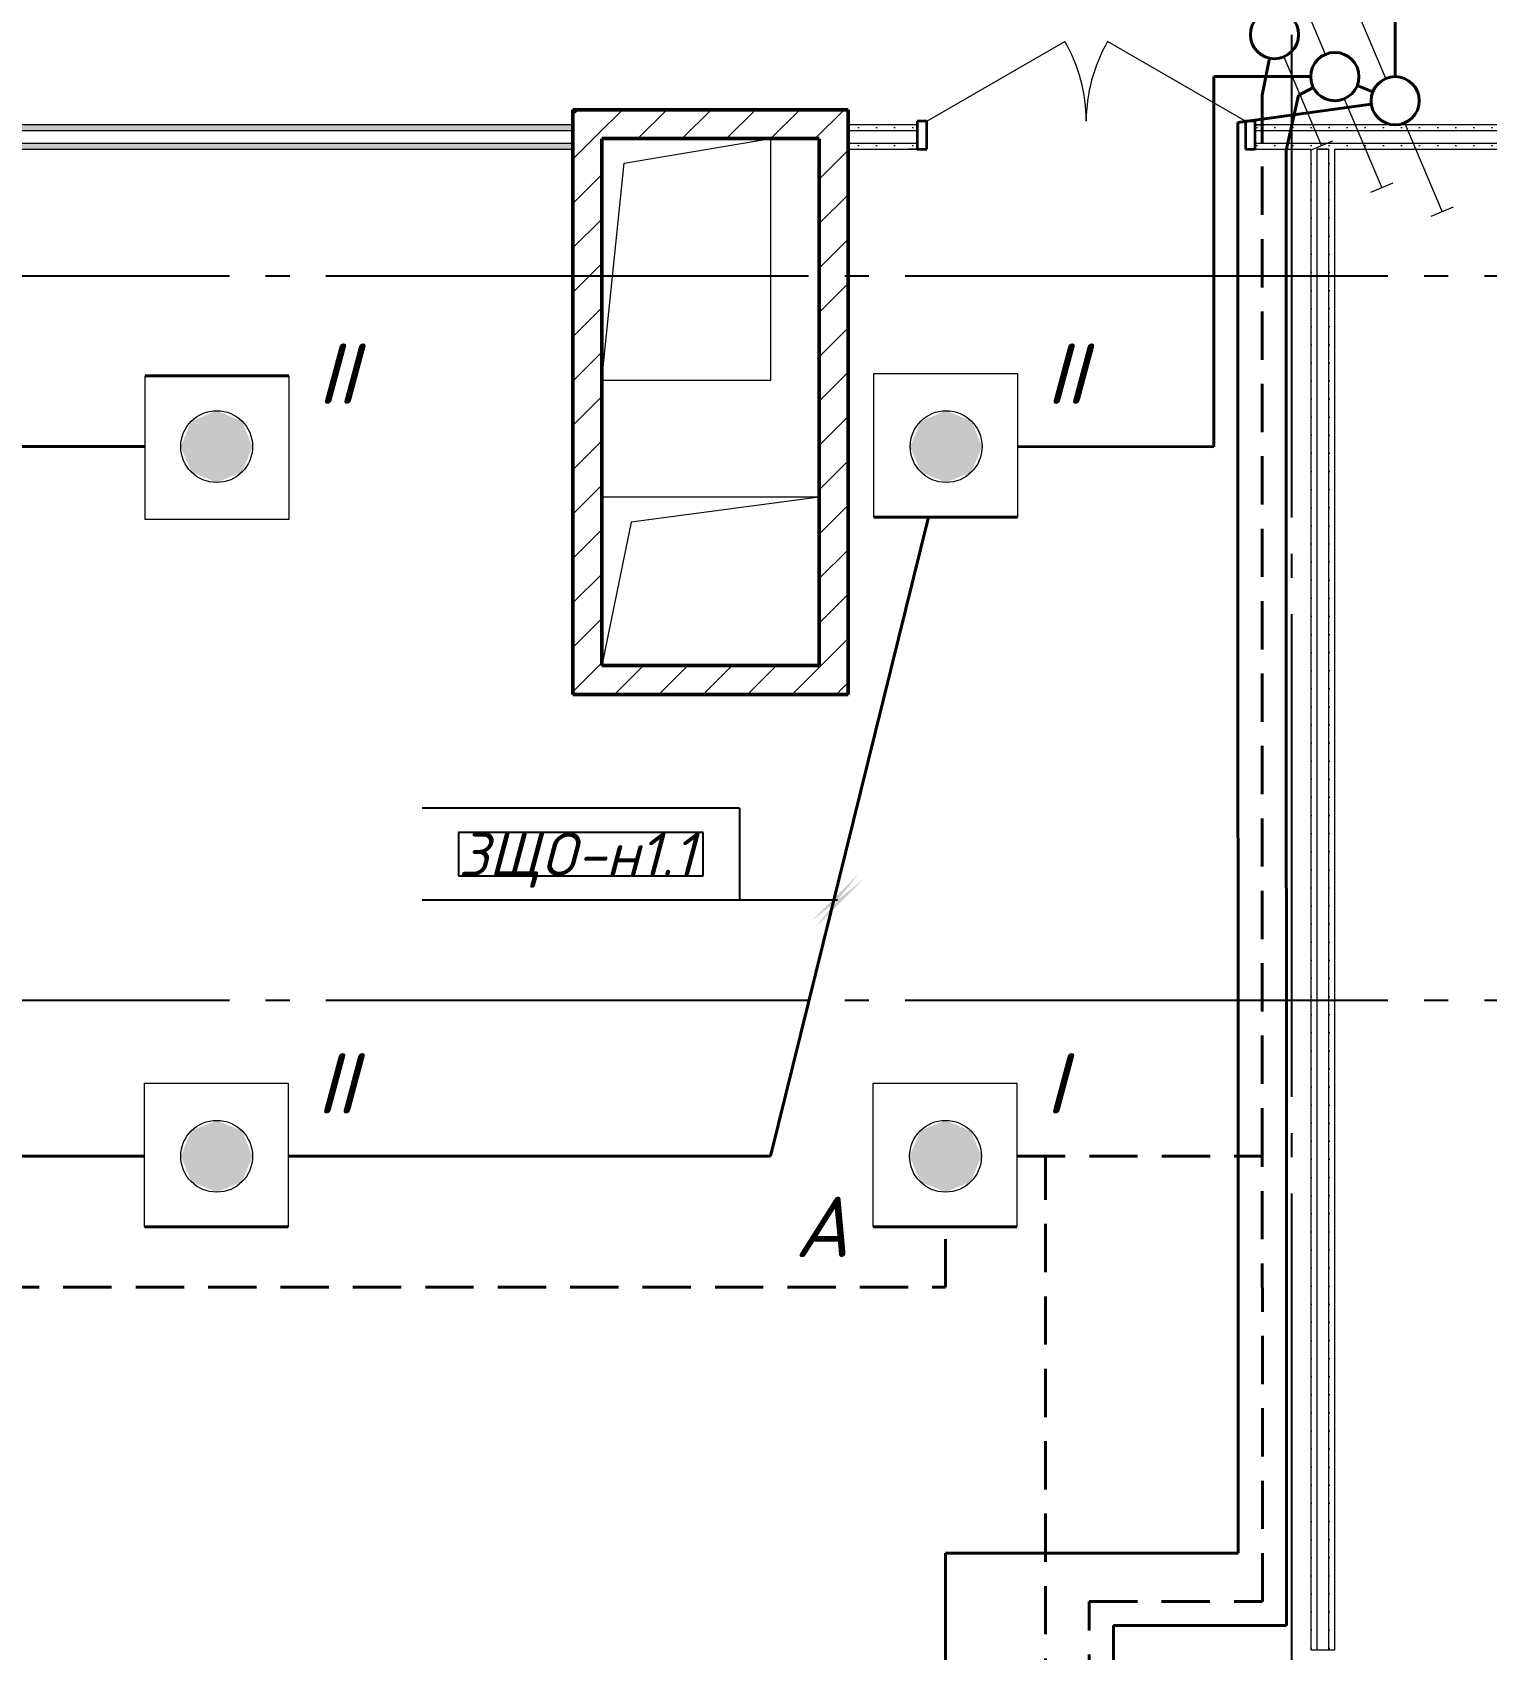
# Model space of a CAD drawing. Header units: millimetres. Extents: x 0 to 1286, y 0 to 420.
# Drawn here: x 346 to 406.3, y 192.7 to 259.7 of the extents above; entities that cross this region are included whole.
import ezdxf

# ---------------------------------------------------------------- set-up
doc = ezdxf.new("R2010")
doc.units = ezdxf.units.MM
doc.linetypes.add('JIS_02_2.0', pattern=[3, 2, -1])
doc.linetypes.add('ГОСТ 2.303 5', pattern=[24, 20, -1.5, 1, -1.5])
for name, color, linetype in [('Viewport1ForCustomObjects_0', 7, 'Continuous'), ('Viewport2ForCustomObjects_0', 7, 'Continuous'), ('СПКБ-0000-000-АР#003$0$Двери ArchiCAD', 7, 'Continuous'), ('СПКБ-0000-000-АР#003$0$Стены', 7, 'Continuous'), ('Строительные оси', 7, 'Continuous'), ('ЭО_АВАРИЙНОЕ ОСВЕЩЕНИЕ', 7, 'Continuous'), ('ЭО_РАБОЧЕЕ ОСВЕЩЕНИЕ', 7, 'Continuous')]:
    doc.layers.add(name, color=color, linetype=linetype)
for name, color, linetype, lineweight, true_color in [('СПКБ-0000-000-АР#003$0$Двери ArchiCAD_Ном._пера__161', 7, 'Continuous', 13, 0xe11606), ('СПКБ-0000-000-АР#003$0$Двери ArchiCAD_Ном._пера__23', 7, 'Continuous', 35, 0xff6600), ('СПКБ-0000-000-АР#003$0$Двери ArchiCAD_Ном._пера__3', 7, 'Continuous', 18, 0xff6600), ('СПКБ-0000-000-АР#003$0$Стены_Ном._пера__161', 7, 'Continuous', 13, 0xe11606), ('СПКБ-0000-000-АР#003$0$Стены_Ном._пера__58', 7, 'Continuous', 50, 0xdf0000)]:
    doc.layers.add(name, color=color, linetype=linetype, lineweight=lineweight, true_color=true_color)
doc.layers.add('СПКБ-0000-000-АР#003$0$Шахты ОВ_Ном._пера__1', color=7, linetype='Continuous', lineweight=13)
doc.styles.add('2.5', font='isocpeui.ttf')
doc.styles.add('CustomTextStyle81', font='isocpeui.ttf', dxfattribs={"width": 0.987755, "height": 1.8})
pattern_1 = [(0, (0, 0), (0, 75), [0, -75])]
pattern_2 = [(45, (0, 0), (-91.9239, 91.9239), [])]

# ---------------------------------------------------------------- blocks, each defined once
blk = doc.blocks.new('*E601')
at = {"layer": 'Строительные оси', "color": 3, "linetype": 'ГОСТ 2.303 5', "lineweight": 25}
for p, q in [((60.431, 258.857), (60.431, -45.143)), ((280.431, 128.857), (-283.569, 128.857)), ((280.431, 98.857), (-283.569, 98.857))]:
    blk.add_line(p, q, dxfattribs=at)
at = {"layer": 'ЭО_АВАРИЙНОЕ ОСВЕЩЕНИЕ', "color": 1, "linetype": 'JIS_02_2.0', "lineweight": 40}
for p, q in [((59.216, 136.361), (59.53, 137.89)), ((59.226, 92.397), (59.216, 136.361)), ((50.249, 92.398), (49.061, 92.398)), ((49.061, 92.398), (59.226, 92.397)), ((50.249, 33.593), (50.249, 92.398)), ((59.231, 73.957), (59.226, 92.397)), ((46.103, 86.97), (46.103, 89.472)), ((-44.447, 86.97), (46.103, 86.97)), ((52.055, 63.757), (52.055, 73.957)), ((52.055, 73.957), (59.231, 73.957))]:
    blk.add_line(p, q, dxfattribs=at)
at = {"layer": 'ЭО_АВАРИЙНОЕ ОСВЕЩЕНИЕ', "color": 7, "lineweight": 0}
for p, q in [((60.12, 137.948), (61.676, 134.263)), ((62.136, 134.458), (61.215, 134.069)), ((43.111, 95.422), (49.061, 95.422)), ((43.111, 89.472), (43.111, 95.422)), ((49.061, 95.422), (49.061, 89.472))]:
    blk.add_line(p, q, dxfattribs=at)
at = {"layer": 'ЭО_АВАРИЙНОЕ ОСВЕЩЕНИЕ', "color": 1, "lineweight": 40}
blk.add_line((49.061, 89.472), (43.111, 89.472), dxfattribs=at)
blk.add_circle((59.731, 138.87), 1, dxfattribs=at)
at = {"layer": 'ЭО_АВАРИЙНОЕ ОСВЕЩЕНИЕ', "color": 7, "lineweight": 0}
blk.add_circle((46.103, 92.398), 1.488, dxfattribs=at)
at = {"layer": 'ЭО_АВАРИЙНОЕ ОСВЕЩЕНИЕ', "color": 1, "lineweight": 0}
for points in [[(46.103, 93.885), (45.051, 93.449), (47.155, 93.449)], [(45.051, 93.449), (44.616, 92.398), (47.591, 92.398)], [(45.051, 93.449), (47.155, 93.449), (47.591, 92.398)], [(44.616, 92.398), (45.051, 91.346), (47.155, 91.346)], [(44.616, 92.398), (47.591, 92.398), (47.155, 91.346)], [(45.051, 91.346), (47.155, 91.346), (46.103, 90.91)]]:
    blk.add_solid(points, dxfattribs=at)
at = {"layer": 'ЭО_РАБОЧЕЕ ОСВЕЩЕНИЕ', "color": 5, "lineweight": 40}
for p, q in [((64.731, 137.128), (64.731, 150.459)), ((57.219, 121.793), (57.215, 137.128)), ((57.215, 137.128), (61.231, 137.128)), ((63.16, 136.757), (63.803, 136.499)), ((60.215, 134.068), (60.731, 136.361)), ((60.731, 136.361), (61.341, 136.673)), ((60.731, 136.361), (60.731, 136.361)), ((58.216, 135.23), (63.741, 135.991)), ((58.23, 75.958), (58.216, 135.23)), ((60.231, 72.957), (60.215, 134.068)), ((12.949, 124.725), (18.899, 124.725)), ((-11.297, 121.8), (12.949, 121.8)), ((49.085, 121.798), (57.219, 121.793)), ((38.856, 92.398), (45.404, 118.875)), ((49.085, 118.875), (43.135, 118.875)), ((-11.364, 92.398), (12.915, 92.398)), ((18.865, 92.398), (38.856, 92.398)), ((18.865, 89.472), (12.915, 89.472)), ((46.103, 75.957), (58.23, 75.958)), ((46.103, 66.02), (46.103, 75.957)), ((53.055, 64.757), (53.055, 72.957)), ((53.055, 72.957), (60.231, 72.957))]:
    blk.add_line(p, q, dxfattribs=at)
at = {"layer": 'ЭО_РАБОЧЕЕ ОСВЕЩЕНИЕ', "color": 7, "lineweight": 0}
for p, q in [((61.842, 138.049), (60.287, 141.734)), ((64.342, 137.049), (62.787, 140.734)), ((62.62, 136.207), (64.176, 132.522)), ((65.12, 135.207), (66.676, 131.522)), ((64.636, 132.716), (63.715, 132.327)), ((67.136, 131.716), (66.215, 131.327)), ((12.949, 118.775), (12.949, 124.725)), ((18.899, 124.725), (18.899, 118.775)), ((43.135, 124.825), (49.085, 124.825)), ((43.135, 118.875), (43.135, 124.825)), ((49.085, 124.825), (49.085, 118.875)), ((18.899, 118.775), (12.949, 118.775)), ((12.915, 95.422), (18.865, 95.422)), ((12.915, 89.472), (12.915, 95.422)), ((18.865, 95.422), (18.865, 89.472))]:
    blk.add_line(p, q, dxfattribs=at)
at = {"layer": 'ЭО_РАБОЧЕЕ ОСВЕЩЕНИЕ', "color": 5, "lineweight": 40}
for centre in [(62.231, 137.128), (64.731, 136.128)]:
    blk.add_circle(centre, 1, dxfattribs=at)
at = {"layer": 'ЭО_РАБОЧЕЕ ОСВЕЩЕНИЕ', "color": 7, "lineweight": 0}
for centre in [(15.907, 121.8), (46.128, 121.8), (15.907, 92.398)]:
    blk.add_circle(centre, 1.488, dxfattribs=at)
at = {"layer": 'ЭО_РАБОЧЕЕ ОСВЕЩЕНИЕ', "color": 5, "lineweight": 0}
for points in [[(14.855, 122.852), (14.419, 121.8), (17.394, 121.8)], [(15.907, 123.287), (14.855, 122.852), (16.959, 122.852)], [(14.855, 122.852), (16.959, 122.852), (17.394, 121.8)], [(45.076, 122.852), (44.64, 121.8), (47.615, 121.8)], [(46.128, 123.287), (45.076, 122.852), (47.179, 122.852)], [(45.076, 122.852), (47.179, 122.852), (47.615, 121.8)], [(14.419, 121.8), (14.855, 120.748), (16.959, 120.748)], [(14.419, 121.8), (17.394, 121.8), (16.959, 120.748)], [(44.64, 121.8), (45.076, 120.748), (47.179, 120.748)], [(44.64, 121.8), (47.615, 121.8), (47.179, 120.748)], [(14.855, 120.748), (16.959, 120.748), (15.907, 120.312)], [(45.076, 120.748), (47.179, 120.748), (46.128, 120.312)], [(15.907, 93.885), (14.855, 93.449), (16.959, 93.449)], [(14.855, 93.449), (14.419, 92.398), (17.394, 92.398)], [(14.855, 93.449), (16.959, 93.449), (17.394, 92.398)], [(14.419, 92.398), (14.855, 91.346), (16.959, 91.346)], [(14.419, 92.398), (17.394, 92.398), (16.959, 91.346)], [(14.855, 91.346), (16.959, 91.346), (15.907, 90.91)]]:
    blk.add_solid(points, dxfattribs=at)
blk = doc.blocks.new('СПКБ-0000-000-АР#003$0$Стена_26', base_point=(-18036.9, 13412.8))
at = {"layer": 'СПКБ-0000-000-АР#003$0$Стены_Ном._пера__161', "linetype": 'Continuous', "lineweight": 13, "true_color": 0xe11606}
h = blk.add_hatch(dxfattribs=at)
h.set_pattern_fill('ГИПС', color=12, style=0, pattern_type=2)
h.set_pattern_definition(pattern_1)
h.paths.add_polyline_path([(3066.4, 13512.8), (-14599.9, 13512.8), (-14599.9, 13487.8), (3066.4, 13487.8)])
h = blk.add_hatch(dxfattribs=at)
h.set_pattern_fill('ГИПС', color=12, style=0, pattern_type=2)
h.set_pattern_definition(pattern_1)
h.paths.add_polyline_path([(-14599.9, 13412.8), (3066.4, 13412.8), (3066.4, 13437.8), (-14599.9, 13437.8)])
at = {"layer": 'СПКБ-0000-000-АР#003$0$Стены_Ном._пера__161', "color": 12, "linetype": 'Continuous', "lineweight": 13, "true_color": 0xe11606}
for p, q in [((3066.4, 13487.8), (-14599.9, 13487.8)), ((-14599.9, 13437.8), (3066.4, 13437.8))]:
    blk.add_line(p, q, dxfattribs=at)
at = {"layer": 'СПКБ-0000-000-АР#003$0$Стены_Ном._пера__161', "color": 12, "linetype": 'Continuous', "lineweight": 13, "true_color": 0xe11606, "flags": 128}
for points in [[(3066.4, 13512.8), (-14599.9, 13512.8)], [(3066.4, 13412.8), (3066.4, 13512.8)], [(-14599.9, 13412.8), (3066.4, 13412.8)]]:
    blk.add_lwpolyline(points, dxfattribs=at)
blk = doc.blocks.new('СПКБ-0000-000-АР#003$0$Стена_31', base_point=(6123.1, 13412.8))
at = {"layer": 'СПКБ-0000-000-АР#003$0$Стены_Ном._пера__161', "linetype": 'Continuous', "lineweight": 13, "true_color": 0xe11606}
h = blk.add_hatch(dxfattribs=at)
h.set_pattern_fill('ГИПС', color=12, style=0, pattern_type=2)
h.set_pattern_definition(pattern_1)
h.paths.add_polyline_path([(6123.1, 13412.8), (6123.1, 7195.7), (6148.1, 7195.7), (6148.1, 13412.8)])
h = blk.add_hatch(dxfattribs=at)
h.set_pattern_fill('ГИПС', color=12, style=0, pattern_type=2)
h.set_pattern_definition(pattern_1)
h.paths.add_polyline_path([(6223.1, 7195.7), (6223.1, 13412.8), (6198.1, 13412.8), (6198.1, 7195.7)])
at = {"layer": 'СПКБ-0000-000-АР#003$0$Стены_Ном._пера__161', "color": 12, "linetype": 'Continuous', "lineweight": 13, "true_color": 0xe11606}
for p, q in [((6148.1, 13412.8), (6148.1, 7195.7)), ((6198.1, 7195.7), (6198.1, 13412.8))]:
    blk.add_line(p, q, dxfattribs=at)
at = {"layer": 'СПКБ-0000-000-АР#003$0$Стены_Ном._пера__161', "color": 12, "linetype": 'Continuous', "lineweight": 13, "true_color": 0xe11606, "flags": 128}
for points in [[(6123.1, 13412.8), (6123.1, 7195.7)], [(6198.1, 13412.8), (6148.1, 13412.8)], [(6223.1, 7195.7), (6223.1, 13412.8)], [(6123.1, 7195.7), (6223.1, 7195.7)]]:
    blk.add_lwpolyline(points, dxfattribs=at)
blk = doc.blocks.new('СПКБ-0000-000-АР#003$0$Стена_83', base_point=(4206.4, 11273.1))
at = {"layer": 'СПКБ-0000-000-АР#003$0$Стены_Ном._пера__161', "linetype": 'Continuous', "lineweight": 13, "true_color": 0xe11606}
h = blk.add_hatch(dxfattribs=at)
h.set_pattern_fill('КИРПИЧ_ОБЫКНОВЕННЫЙ', color=12, style=0, pattern_type=2)
h.set_pattern_definition(pattern_2)
h.paths.add_polyline_path([(4206.4, 11153.1), (4206.4, 13575.7), (4086.4, 13455.7), (4086.4, 11273.1)])
at = {"layer": 'СПКБ-0000-000-АР#003$0$Стены_Ном._пера__58', "color": 12, "linetype": 'Continuous', "lineweight": 50, "true_color": 0xdf0000, "flags": 128}
for points in [[(4206.4, 11153.1), (4206.4, 13575.7)], [(4086.4, 13455.7), (4086.4, 11273.1)]]:
    blk.add_lwpolyline(points, dxfattribs=at)
blk = doc.blocks.new('СПКБ-0000-000-АР#003$0$Стена_84', base_point=(3186.4, 13455.7))
at = {"layer": 'СПКБ-0000-000-АР#003$0$Стены_Ном._пера__161', "linetype": 'Continuous', "lineweight": 13, "true_color": 0xe11606}
h = blk.add_hatch(dxfattribs=at)
h.set_pattern_fill('КИРПИЧ_ОБЫКНОВЕННЫЙ', color=12, style=0, pattern_type=2)
h.set_pattern_definition(pattern_2)
h.paths.add_polyline_path([(3186.4, 13455.7), (4086.4, 13455.7), (4206.4, 13575.7), (3066.4, 13575.7)])
at = {"layer": 'СПКБ-0000-000-АР#003$0$Стены_Ном._пера__58', "color": 12, "linetype": 'Continuous', "lineweight": 50, "true_color": 0xdf0000, "flags": 128}
for points in [[(4206.4, 13575.7), (3066.4, 13575.7)], [(3186.4, 13455.7), (4086.4, 13455.7)]]:
    blk.add_lwpolyline(points, dxfattribs=at)
blk = doc.blocks.new('СПКБ-0000-000-АР#003$0$Стена_85', base_point=(3186.4, 11273.1))
at = {"layer": 'СПКБ-0000-000-АР#003$0$Стены_Ном._пера__161', "linetype": 'Continuous', "lineweight": 13, "true_color": 0xe11606}
h = blk.add_hatch(dxfattribs=at)
h.set_pattern_fill('КИРПИЧ_ОБЫКНОВЕННЫЙ', color=12, style=0, pattern_type=2)
h.set_pattern_definition(pattern_2)
h.paths.add_polyline_path([(3066.4, 11153.1), (4206.4, 11153.1), (4086.4, 11273.1), (3186.4, 11273.1)])
at = {"layer": 'СПКБ-0000-000-АР#003$0$Стены_Ном._пера__58', "color": 12, "linetype": 'Continuous', "lineweight": 50, "true_color": 0xdf0000, "flags": 128}
for points in [[(4086.4, 11273.1), (3186.4, 11273.1)], [(3066.4, 11153.1), (4206.4, 11153.1)]]:
    blk.add_lwpolyline(points, dxfattribs=at)
blk = doc.blocks.new('СПКБ-0000-000-АР#003$0$Стена_86', base_point=(3186.4, 11273.1))
at = {"layer": 'СПКБ-0000-000-АР#003$0$Стены_Ном._пера__161', "linetype": 'Continuous', "lineweight": 13, "true_color": 0xe11606}
h = blk.add_hatch(dxfattribs=at)
h.set_pattern_fill('КИРПИЧ_ОБЫКНОВЕННЫЙ', color=12, style=0, pattern_type=2)
h.set_pattern_definition(pattern_2)
h.paths.add_polyline_path([(3186.4, 11273.1), (3186.4, 13455.7), (3066.4, 13575.7), (3066.4, 11153.1)])
at = {"layer": 'СПКБ-0000-000-АР#003$0$Стены_Ном._пера__58', "color": 12, "linetype": 'Continuous', "lineweight": 50, "true_color": 0xdf0000, "flags": 128}
for points in [[(3066.4, 13575.7), (3066.4, 11153.1)], [(3186.4, 11273.1), (3186.4, 13455.7)]]:
    blk.add_lwpolyline(points, dxfattribs=at)
blk = doc.blocks.new('СПКБ-0000-000-АР#003$0$Двупольная Дверь 19_4')
at = {"layer": 'СПКБ-0000-000-АР#003$0$Двери ArchiCAD_Ном._пера__161', "color": 12, "linetype": 'Continuous', "lineweight": 13, "true_color": 0xe11606}
for p, q in [((-700, -15), (-737, -15)), ((-700, -40), (-700, -15)), ((-700, -90), (-700, -40)), ((700, -40), (700, -15)), ((700, -15), (737, -15)), ((700, -90), (700, -40)), ((-700, -115), (-737, -115)), ((-700, -115), (-700, -90)), ((700, -115), (700, -90)), ((700, -115), (737, -115))]:
    blk.add_line(p, q, dxfattribs=at)
at = {"layer": 'СПКБ-0000-000-АР#003$0$Двери ArchiCAD_Ном._пера__23', "color": 30, "linetype": 'Continuous', "lineweight": 35, "true_color": 0xff6600}
for p, q in [((-660, 0), (-700, 0)), ((-700, 0), (-700, -115)), ((-660, -115), (-660, 0)), ((700, 0), (660, 0)), ((660, 0), (660, -115)), ((700, -115), (700, 0)), ((-700, -115), (-660, -115)), ((660, -115), (700, -115))]:
    blk.add_line(p, q, dxfattribs=at)
at = {"layer": 'СПКБ-0000-000-АР#003$0$Двери ArchiCAD_Ном._пера__3', "color": 30, "linetype": 'Continuous', "lineweight": 18, "true_color": 0xff6600}
for p, q in [((-660, 0), (-88.4, 330)), ((660, 0), (88.4, 330))]:
    blk.add_line(p, q, dxfattribs=at)
for centre, start, end in [((-660, 0), 0, 30), ((660, 0), 150, 180)]:
    blk.add_arc(centre, 660, start, end, dxfattribs=at)
blk = doc.blocks.new('СПКБ-0000-000-АР#003$0$Стена_133', base_point=(4206.4, 13412.8))
at = {"layer": 'СПКБ-0000-000-АР#003$0$Стены_Ном._пера__161', "linetype": 'Continuous', "lineweight": 13, "true_color": 0xe11606}
h = blk.add_hatch(dxfattribs=at)
h.set_pattern_fill('ГИПС', color=12, style=0, pattern_type=2)
h.set_pattern_definition(pattern_1)
h.paths.add_polyline_path([(4493.2, 13512.8), (4206.4, 13512.8), (4206.4, 13487.8), (4493.2, 13487.8)])
h = blk.add_hatch(dxfattribs=at)
h.set_pattern_fill('ГИПС', color=12, style=0, pattern_type=2)
h.set_pattern_definition(pattern_1)
h.paths.add_polyline_path([(9246.5, 13512.8), (5893.2, 13512.8), (5893.2, 13487.8), (9246.5, 13487.8)])
h = blk.add_hatch(dxfattribs=at)
h.set_pattern_fill('ГИПС', color=12, style=0, pattern_type=2)
h.set_pattern_definition(pattern_1)
h.paths.add_polyline_path([(4206.4, 13412.8), (4493.2, 13412.8), (4493.2, 13437.8), (4206.4, 13437.8)])
h = blk.add_hatch(dxfattribs=at)
h.set_pattern_fill('ГИПС', color=12, style=0, pattern_type=2)
h.set_pattern_definition(pattern_1)
h.paths.add_polyline_path([(5893.2, 13412.8), (9246.5, 13412.8), (9246.5, 13437.8), (5893.2, 13437.8)])
at = {"layer": 'СПКБ-0000-000-АР#003$0$Стены_Ном._пера__161', "color": 12, "linetype": 'Continuous', "lineweight": 13, "true_color": 0xe11606}
for p, q in [((4493.2, 13487.8), (4206.4, 13487.8)), ((4493.2, 13512.8), (4456.2, 13512.8)), ((4493.2, 13487.8), (4493.2, 13512.8)), ((4493.2, 13437.8), (4493.2, 13487.8)), ((5893.2, 13512.8), (5930.2, 13512.8)), ((5893.2, 13487.8), (5893.2, 13512.8)), ((9246.5, 13487.8), (5893.2, 13487.8)), ((5893.2, 13437.8), (5893.2, 13487.8)), ((4206.4, 13437.8), (4493.2, 13437.8)), ((4493.2, 13412.8), (4456.2, 13412.8)), ((4493.2, 13412.8), (4493.2, 13437.8)), ((5893.2, 13437.8), (9246.5, 13437.8)), ((5893.2, 13412.8), (5893.2, 13437.8)), ((5893.2, 13412.8), (5930.2, 13412.8))]:
    blk.add_line(p, q, dxfattribs=at)
at = {"layer": 'СПКБ-0000-000-АР#003$0$Стены_Ном._пера__161', "color": 12, "linetype": 'Continuous', "lineweight": 13, "true_color": 0xe11606, "flags": 128}
for points in [[(4493.2, 13512.8), (4206.4, 13512.8)], [(4206.4, 13512.8), (4206.4, 13412.8)], [(9246.5, 13512.8), (5893.2, 13512.8)], [(4206.4, 13412.8), (4493.2, 13412.8)], [(5893.2, 13412.8), (6123.1, 13412.8)], [(6148.1, 13412.8), (6198.1, 13412.8)], [(6223.1, 13412.8), (9246.5, 13412.8)]]:
    blk.add_lwpolyline(points, dxfattribs=at)
at = {"layer": 'СПКБ-0000-000-АР#003$0$Двери ArchiCAD', "color": 21, "linetype": 'Continuous', "lineweight": 18, "true_color": 0xff9955, "zscale": 1000}
blk.add_blockref('СПКБ-0000-000-АР#003$0$Двупольная Дверь 19_4', (5193.2, 13527.8), dxfattribs=at)
blk = doc.blocks.new('*E600')
at = {"layer": 'СПКБ-0000-000-АР#003$0$Шахты ОВ_Ном._пера__1', "color": 7, "linetype": 'Continuous', "lineweight": 13}
for p, q in [((278.359, 160.383), (284.431, 161.401)), ((277.431, 151.401), (278.359, 160.383)), ((286.431, 146.554), (278.644, 145.513)), ((278.644, 145.513), (277.431, 139.574))]:
    blk.add_line(p, q, dxfattribs=at)
at = {"layer": 'СПКБ-0000-000-АР#003$0$Шахты ОВ_Ном._пера__1', "color": 7, "linetype": 'Continuous', "lineweight": 13, "flags": 128}
for points in [[(277.431, 161.401), (277.431, 151.401), (284.431, 151.401), (284.431, 161.401)], [(277.431, 146.554), (277.431, 139.574), (286.431, 139.574), (286.431, 146.554)]]:
    blk.add_lwpolyline(points, close=True, dxfattribs=at)
at = {"layer": 'СПКБ-0000-000-АР#003$0$Стены', "color": 12, "lineweight": 13, "true_color": 0xe11606, "xscale": 0.01, "yscale": 0.01, "zscale": 0.01}
for name, p in [('СПКБ-0000-000-АР#003$0$Стена_133', (287.631, 160.971)), ('СПКБ-0000-000-АР#003$0$Стена_26', (65.199, 160.971)), ('СПКБ-0000-000-АР#003$0$Стена_31', (306.799, 160.971))]:
    blk.add_blockref(name, p, dxfattribs=at)
at = {"layer": 'СПКБ-0000-000-АР#003$0$Стены', "color": 12, "lineweight": 50, "true_color": 0xdf0000, "xscale": 0.01, "yscale": 0.01, "zscale": 0.01}
for name, p in [('СПКБ-0000-000-АР#003$0$Стена_84', (277.431, 161.401)), ('СПКБ-0000-000-АР#003$0$Стена_86', (277.431, 139.574)), ('СПКБ-0000-000-АР#003$0$Стена_83', (287.631, 139.574)), ('СПКБ-0000-000-АР#003$0$Стена_85', (277.431, 139.574))]:
    blk.add_blockref(name, p, dxfattribs=at)
blk = doc.blocks.new('CustomObjectsInViewport1_0')
at = {"layer": 'ЭО_РАБОЧЕЕ ОСВЕЩЕНИЕ'}
for p, q in [((375.323, 227.542), (362.177, 227.542)), ((375.323, 227.542), (375.323, 223.742)), ((375.323, 223.742), (362.177, 223.742)), ((379.385, 223.742), (375.323, 223.742))]:
    blk.add_line(p, q, dxfattribs=at)
at = {"layer": 'ЭО_РАБОЧЕЕ ОСВЕЩЕНИЕ', "color": 7, "true_color": 0xffffff}
for p, q in [((373.823, 226.542), (363.677, 226.542)), ((363.677, 226.542), (363.677, 224.742)), ((373.823, 224.742), (373.823, 226.542)), ((363.677, 224.742), (373.823, 224.742)), ((363.677, 224.742), (363.677, 224.742))]:
    blk.add_line(p, q, dxfattribs=at)
at = {"layer": 'ЭО_РАБОЧЕЕ ОСВЕЩЕНИЕ'}
blk.add_solid([(378.491, 222.635), (380.491, 224.635), (380.279, 224.848), (378.279, 222.848)], dxfattribs=at)
at = {"layer": 'ЭО_РАБОЧЕЕ ОСВЕЩЕНИЕ', "style": 'CustomTextStyle81', "width": 0.987755}
blk.add_text('3ЩO-н1.1', height=1.8, dxfattribs=at).set_placement((363.677, 224.742))

msp = doc.modelspace()

# ---------------------------------------------------------------- block references
msp.add_blockref('*E600', (92.189, 93.885))
at = {"layer": 'Viewport1ForCustomObjects_0'}
msp.add_blockref('CustomObjectsInViewport1_0', (0, 0), dxfattribs=at)
at = {"layer": 'Viewport2ForCustomObjects_0'}
msp.add_blockref('*E601', (337.756, 120.729), dxfattribs=at)

# ---------------------------------------------------------------- texts
at = {"layer": 'ЭО_АВАРИЙНОЕ ОСВЕЩЕНИЕ', "insert": (388.417, 216.151), "char_height": 2.5, "attachment_point": 5, "style": '2.5'}
msp.add_mtext('I', dxfattribs=at)
at = {"layer": 'ЭО_АВАРИЙНОЕ ОСВЕЩЕНИЕ', "color": 1, "insert": (378.733, 210.201), "char_height": 2.5, "attachment_point": 5, "style": '2.5'}
msp.add_mtext('А', dxfattribs=at)
at = {"layer": 'ЭО_РАБОЧЕЕ ОСВЕЩЕНИЕ', "char_height": 2.5, "attachment_point": 5, "style": '2.5'}
for insert in [(358.655, 245.553), (388.842, 245.553), (358.621, 216.151)]:
    msp.add_mtext('II', dxfattribs=dict(at, insert=insert))

doc.saveas('drawing.dxf')
